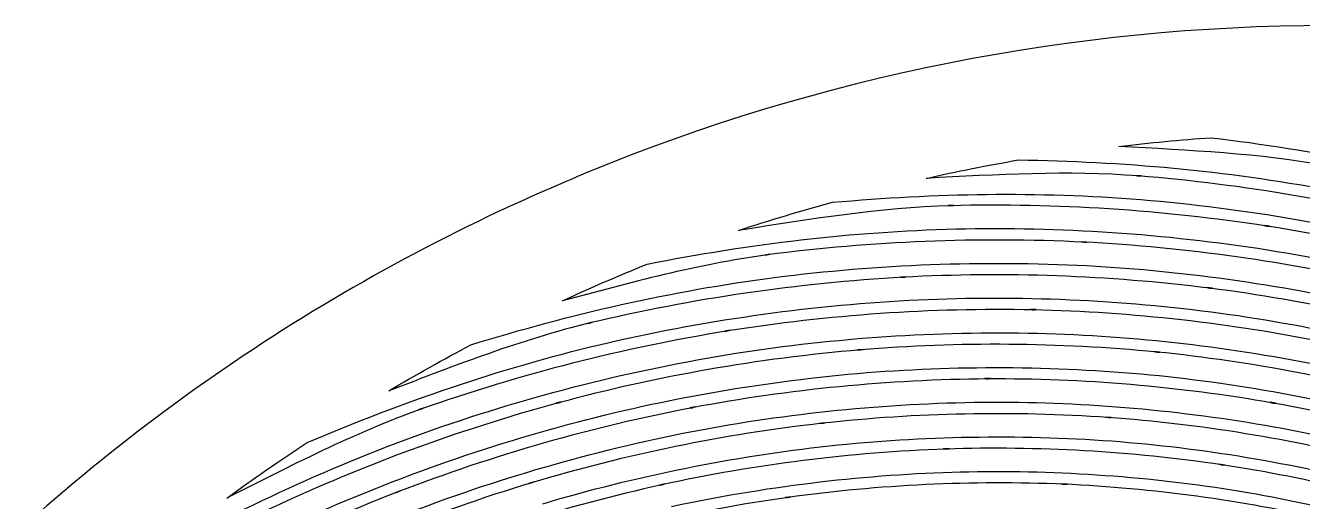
# Model space of a CAD drawing. Extents: x 1 to 151, y 102 to 252.
# Drawn here: x 26.28 to 75.27, y 233.99 to 252.24 of the extents above; entities that cross this region are included whole.
import ezdxf

# ---------------------------------------------------------------- set-up
doc = ezdxf.new("R2010")
doc.units = 0
doc.layers.add('Ebene_1', color=7, linetype='CONTINUOUS')

msp = doc.modelspace()

# ---------------------------------------------------------------- linework, layer by layer
at = {"layer": 'Ebene_1', "color": 7}
for p, q in [((71.762308, 247.941796), (71.762308, 247.942316)), ((64.369941, 247.087808), (64.369951, 247.087683)), ((69.073155, 246.475437), (68.872293, 246.491337)), ((68.971943, 246.474277), (68.971948, 246.474237)), ((69.067339, 245.569203), (69.067339, 245.569193)), ((61.875452, 245.345451), (61.674203, 245.340451)), ((61.775797, 245.333851), (61.775802, 245.333821)), ((61.965031, 244.443511), (61.965031, 244.443511)), ((74.000875, 244.544711), (73.796134, 244.576511)), ((73.896178, 244.551311), (73.896178, 244.551311)), ((66.978447, 243.940614), (66.771382, 243.951084)), ((54.835964, 243.469443), (54.636265, 243.443073)), ((66.874915, 243.936344), (66.874915, 243.936314)), ((54.736309, 243.446973), (54.736314, 243.446953)), ((67.000162, 243.035615), (67.000162, 243.035535)), ((60.057615, 242.605508), (59.850937, 242.594648)), ((59.957184, 242.590748), (59.957184, 242.590768)), ((71.813879, 242.166532), (71.602548, 242.193292)), ((71.706468, 242.170412), (71.706468, 242.170432)), ((60.175008, 241.707857), (60.175108, 241.707827)), ((65.052418, 241.346852), (64.839147, 241.351552)), ((64.945783, 241.339532), (64.945783, 241.339452)), ((48.031082, 240.867925), (47.83565, 240.821005)), ((47.93492, 240.835355), (47.934912, 240.835355)), ((53.314766, 240.554613), (53.110025, 240.521653)), ((53.213558, 240.528653), (53.213558, 240.528633)), ((65.102051, 240.442942), (65.102051, 240.442938)), ((58.413489, 239.824457), (58.200608, 239.807007)), ((58.309182, 239.806243), (58.309182, 239.806227)), ((69.790522, 239.719764), (69.571432, 239.741484)), ((69.680395, 239.720544), (69.680395, 239.720527)), ((58.556187, 238.931042), (58.556187, 238.931042)), ((63.295455, 238.702263), (63.075202, 238.700663)), ((63.184552, 238.691363), (63.184552, 238.691403)), ((46.822798, 237.810007), (46.62271, 237.756107)), ((46.726244, 237.774337), (46.726248, 237.774337)), ((51.969609, 237.616905), (51.760215, 237.576965)), ((51.866075, 237.587435), (51.866075, 237.587435)), ((63.375177, 237.801482), (63.374947, 237.801482)), ((74.246331, 237.755331), (74.022977, 237.794881)), ((74.132714, 237.765021), (74.132714, 237.765031)), ((41.535235, 237.568822), (41.345617, 237.502122)), ((41.445277, 237.527322), (41.445275, 237.527332)), ((67.931963, 237.213991), (67.705507, 237.229891)), ((67.817183, 237.211661), (67.817183, 237.211691)), ((56.942697, 237.011214), (56.724386, 236.986784)), ((56.834123, 236.989084), (56.834123, 236.989114)), ((67.944796, 236.310524), (67.945146, 236.310524)), ((61.709883, 236.015826), (61.482263, 236.007726)), ((61.594327, 236.001126), (61.594327, 236.001086)), ((72.296647, 235.389185), (72.064764, 235.424085)), ((72.180317, 235.395775), (72.180317, 235.395785)), ((45.792116, 234.74744), (45.587765, 234.68617)), ((45.694012, 234.70789), (45.694016, 234.70789)), ((50.801272, 234.664854), (50.586061, 234.617544)), ((61.816537, 235.118635), (61.816517, 235.118535)), ((66.240917, 234.657076), (66.006321, 234.667156)), ((66.122263, 234.651256), (66.122263, 234.651276)), ((40.653064, 234.40155), (40.460345, 234.3271)), ((40.560389, 234.35579), (40.560394, 234.3558)), ((50.695025, 234.631114), (50.695025, 234.631114)), ((55.645623, 234.173553), (55.421107, 234.141753)), ((55.532394, 234.147153), (55.532394, 234.147183))]:
    msp.add_line(p, q, dxfattribs=at)
for points in [[(76.237508, 252.242623), (66.461777, 252.228505), (56.783101, 250.303334), (47.746073, 246.575434)], [(68.225889, 247.607929), (69.401721, 247.748746), (70.580897, 247.86007), (71.762308, 247.941796)], [(71.762308, 247.942316), (75.709747, 247.472313), (79.617041, 246.704592), (83.427834, 245.570744)], [(76.248751, 246.855667), (73.601914, 247.343212), (70.910801, 247.450373), (68.225889, 247.607929)], [(60.827319, 246.383237), (62.002016, 246.648152), (63.183273, 246.883085), (64.369941, 247.087808)], [(64.369951, 247.087683), (68.353698, 247.034053), (72.328508, 246.677748), (76.245648, 245.946877)], [(47.355206, 246.404817), (38.433288, 242.672378), (30.317484, 237.249553), (23.454911, 230.435097)], [(47.746073, 246.575434), (47.615623, 246.518932), (47.485333, 246.46206), (47.355206, 246.404817)], [(68.971938, 246.474367), (66.259591, 246.684886), (63.542423, 246.527017), (60.827319, 246.383237)], [(68.872293, 246.491337), (68.905953, 246.488637), (68.938293, 246.476987), (68.971943, 246.474277)], [(80.945352, 244.429294), (77.02263, 245.464135), (73.015765, 246.148732), (68.971938, 246.474367)], [(68.971948, 246.474237), (69.005648, 246.471637), (69.039448, 246.478037), (69.073155, 246.475437)], [(53.63855, 244.386131), (54.829075, 244.7771), (56.02976, 245.136426), (57.239338, 245.46373)], [(57.239338, 245.46373), (61.173681, 245.817836), (65.129293, 245.88418), (69.067339, 245.569203)], [(73.896178, 244.551321), (69.8873, 245.170349), (65.831181, 245.432413), (61.775802, 245.333831)], [(69.067339, 245.569193), (73.058294, 245.238104), (77.012051, 244.552711), (80.881769, 243.521405)], [(61.775802, 245.333831), (59.040574, 245.259361), (56.340738, 244.804748), (53.63855, 244.386131)], [(61.674203, 245.340451), (61.708193, 245.341316), (61.741803, 245.333051), (61.775797, 245.333851)], [(61.775802, 245.333821), (61.809302, 245.334737), (61.841952, 245.344591), (61.875452, 245.345451)], [(50.133541, 243.093314), (54.034525, 243.866215), (57.988857, 244.34448), (61.965031, 244.443511)], [(61.965031, 244.443511), (65.969216, 244.531501), (69.972817, 244.262949), (73.929526, 243.642001)], [(73.796134, 244.576511), (73.830184, 244.571211), (73.862134, 244.556671), (73.896178, 244.551311)], [(85.305006, 241.696594), (81.59421, 242.984656), (77.776478, 243.940104), (73.896178, 244.551321)], [(73.896178, 244.551311), (73.930808, 244.546011), (73.966258, 244.550111), (74.000875, 244.544711)], [(66.874915, 243.936314), (62.822143, 244.132945), (58.760259, 243.969274), (54.736314, 243.446953)], [(66.771382, 243.951084), (66.806272, 243.949284), (66.840032, 243.938144), (66.874915, 243.936344)], [(54.736314, 243.446953), (54.770134, 243.451453), (54.802134, 243.465003), (54.835964, 243.469443)], [(66.874915, 243.936314), (66.909485, 243.934614), (66.943885, 243.942314), (66.978447, 243.940614)], [(78.51989, 242.289475), (74.694605, 243.18254), (70.797724, 243.733813), (66.874915, 243.936314)], [(73.929526, 243.642001), (77.755735, 243.029061), (81.519458, 242.076553), (85.176657, 240.79658)], [(54.736314, 243.446953), (52.069337, 243.092917), (49.474251, 242.378487), (46.876702, 241.684174)], [(46.876702, 241.684174), (47.950384, 242.180996), (49.036337, 242.650857), (50.133541, 243.093314)], [(54.636265, 243.443073), (54.669425, 243.447473), (54.703145, 243.44264), (54.736309, 243.446973)], [(55.018218, 242.581931), (58.990976, 243.087809), (63.000587, 243.23947), (67.000162, 243.035615)], [(67.000162, 243.035535), (70.869855, 242.825914), (74.713047, 242.271787), (78.484605, 241.380942)], [(43.369751, 239.997088), (47.175596, 241.177542), (51.066429, 242.066744), (55.018218, 242.581931)], [(59.957184, 242.590848), (55.90541, 242.362999), (51.882493, 241.775575), (47.934912, 240.835435)], [(59.850937, 242.594648), (59.886397, 242.596548), (59.921727, 242.588848), (59.957184, 242.590748)], [(71.706468, 242.170512), (67.810094, 242.658412), (63.878353, 242.799282), (59.957184, 242.590848)], [(59.957184, 242.590768), (59.991034, 242.592668), (60.023764, 242.603648), (60.057615, 242.605508)], [(71.602548, 242.193292), (71.637808, 242.188792), (71.671218, 242.174942), (71.706468, 242.170412)], [(71.706468, 242.170432), (71.742088, 242.165932), (71.778268, 242.171069), (71.813879, 242.166532)], [(82.814391, 239.722162), (79.191943, 240.86637), (75.474544, 241.686087), (71.706468, 242.170512)], [(48.30474, 240.004018), (52.203319, 240.92245), (56.175316, 241.492697), (60.175008, 241.707857)], [(60.175108, 241.707827), (64.045707, 241.903773), (67.925416, 241.754587), (71.769288, 241.262673)], [(64.945683, 241.339482), (61.018662, 241.417642), (57.092562, 241.146218), (53.213458, 240.528663)], [(64.839147, 241.351552), (64.874987, 241.350789), (64.909947, 241.340362), (64.945783, 241.339532)], [(76.245935, 240.066061), (72.524181, 240.824819), (68.7429, 241.251429), (64.945683, 241.339482)], [(64.945783, 241.339452), (64.981473, 241.338739), (65.016723, 241.347552), (65.052418, 241.346852)], [(71.769288, 241.262673), (75.484342, 240.774473), (79.148143, 239.955729), (82.718224, 238.817038)], [(47.934912, 240.835435), (45.29129, 240.197565), (42.757977, 239.204198), (40.219548, 238.232756)], [(53.213458, 240.528663), (49.209468, 239.878608), (45.271246, 238.87429), (41.445175, 237.527362)], [(47.83565, 240.821005), (47.86823, 240.828805), (47.90233, 240.827605), (47.93492, 240.835355)], [(47.934912, 240.835355), (47.967872, 240.843355), (47.998102, 240.860025), (48.031082, 240.867925)], [(53.110025, 240.521653), (53.144245, 240.527153), (53.179335, 240.523153), (53.213558, 240.528653)], [(53.213558, 240.528633), (53.248008, 240.534233), (53.280308, 240.549073), (53.314766, 240.554613)], [(53.52571, 239.674004), (57.354123, 240.273296), (61.227993, 240.530144), (65.102051, 240.442942)], [(69.680395, 239.720531), (65.899821, 240.086361), (62.094646, 240.115209), (58.309182, 239.806231)], [(65.102051, 240.442938), (68.847182, 240.345948), (72.576112, 239.914742), (76.244872, 239.155945)], [(37.090184, 236.249675), (40.721744, 237.801522), (44.462917, 239.086701), (48.30474, 240.004018)], [(40.219548, 238.232756), (41.254462, 238.847524), (42.304871, 239.435825), (43.369751, 239.997088)], [(41.897795, 236.73862), (45.679138, 238.059697), (49.570179, 239.042032), (53.52571, 239.674004)], [(58.309182, 239.806231), (54.39545, 239.473647), (50.51936, 238.793764), (46.726248, 237.774341)], [(58.200608, 239.807007), (58.236748, 239.810007), (58.273038, 239.803307), (58.309182, 239.806243)], [(58.309182, 239.806227), (58.344422, 239.809227), (58.378242, 239.821517), (58.413489, 239.824457)], [(69.571432, 239.741484), (69.608312, 239.737884), (69.643522, 239.724244), (69.680395, 239.720544)], [(69.680395, 239.720527), (69.717005, 239.717027), (69.753915, 239.723327), (69.790522, 239.719764)], [(80.47035, 237.655294), (76.942349, 238.662924), (73.331332, 239.354279), (69.680395, 239.720531)], [(58.556187, 238.931042), (62.291725, 239.226085), (66.045918, 239.187213), (69.774623, 238.815875)], [(47.124094, 236.955766), (50.868576, 237.951954), (54.694431, 238.61287), (58.556187, 238.931042)], [(63.184552, 238.691403), (59.386384, 238.660043), (55.59855, 238.290766), (51.866075, 237.587435)], [(63.075202, 238.700663), (63.111862, 238.700918), (63.147902, 238.691163), (63.184552, 238.691363)], [(74.132714, 237.765031), (70.5182, 238.398686), (66.85431, 238.708811), (63.184552, 238.691403)], [(63.184552, 238.691403), (63.221772, 238.691708), (63.258232, 238.702013), (63.295455, 238.702263)], [(69.774623, 238.815875), (73.372787, 238.444298), (76.930454, 237.751693), (80.405594, 236.747535)], [(46.726248, 237.774341), (42.81108, 236.709024), (38.998428, 235.29798), (35.332932, 233.557782)], [(51.866075, 237.587435), (48.009257, 236.847551), (44.225855, 235.766217), (40.560394, 234.3558)], [(46.62271, 237.756107), (46.65661, 237.765307), (46.69234, 237.765207), (46.726244, 237.774337)], [(46.726248, 237.774337), (46.759418, 237.783337), (46.789618, 237.801037), (46.822798, 237.810007)], [(51.760215, 237.576965), (51.795115, 237.583565), (51.831165, 237.580865), (51.866075, 237.587435)], [(51.866075, 237.587435), (51.901385, 237.594235), (51.934285, 237.610185), (51.969609, 237.616905)], [(52.208315, 236.744045), (55.891769, 237.427637), (59.628786, 237.781368), (63.375177, 237.801482)], [(63.374947, 237.801482), (66.992452, 237.807982), (70.602765, 237.491186), (74.164125, 236.855722)], [(74.022977, 237.794881), (74.060387, 237.788281), (74.095327, 237.771721), (74.132714, 237.765021)], [(84.357696, 234.972734), (81.03917, 236.206069), (77.617471, 237.140622), (74.132714, 237.765031)], [(74.132714, 237.765031), (74.170224, 237.758431), (74.208824, 237.762031), (74.246331, 237.755331)], [(41.445175, 237.527362), (38.86666, 236.611401), (36.437537, 235.348017), (33.998144, 234.111925)], [(41.345617, 237.502122), (41.377987, 237.513572), (41.412887, 237.515922), (41.445277, 237.527322)], [(41.445275, 237.527332), (41.476455, 237.538402), (41.504035, 237.557792), (41.535235, 237.568822)], [(67.817413, 237.211691), (64.156735, 237.464029), (60.481566, 237.389941), (56.834353, 236.989114)], [(67.705507, 237.229891), (67.743207, 237.227191), (67.779487, 237.214401), (67.817183, 237.211661)], [(67.817183, 237.211691), (67.855443, 237.209091), (67.893713, 237.216691), (67.931963, 237.213991)], [(78.280094, 235.503196), (74.850164, 236.383197), (71.348991, 236.955343), (67.817413, 237.211691)], [(31.066349, 231.80043), (34.536182, 233.740424), (38.148382, 235.416089), (41.897795, 236.73862)], [(35.86766, 232.821802), (39.489751, 234.530739), (43.257013, 235.913861), (47.124094, 236.955766)], [(41.042616, 233.584147), (44.663567, 234.966732), (48.400079, 236.023922), (52.208315, 236.744045)], [(56.834353, 236.989114), (53.060573, 236.56103), (49.332776, 235.797244), (45.694246, 234.70789)], [(56.724386, 236.986784), (56.760816, 236.990884), (56.797676, 236.985084), (56.834123, 236.989084)], [(56.834123, 236.989114), (56.870893, 236.993314), (56.905913, 237.007104), (56.942697, 237.011214)], [(74.164125, 236.855722), (77.596077, 236.229586), (80.96498, 235.297419), (84.230897, 234.071568)], [(33.998144, 234.111925), (35.009742, 234.851721), (36.040784, 235.564555), (37.090184, 236.249675)], [(46.120207, 233.904441), (49.712372, 234.969343), (53.391797, 235.711742), (57.115679, 236.123232)], [(57.115679, 236.123232), (60.712713, 236.507952), (64.336762, 236.570176), (67.944796, 236.310524)], [(72.179967, 235.395785), (68.676537, 235.912146), (65.133738, 236.114983), (61.593977, 236.001086)], [(67.945146, 236.310524), (71.423175, 236.046752), (74.870694, 235.471492), (78.246516, 234.593887)], [(61.593977, 236.001086), (57.927355, 235.869201), (54.279895, 235.411068), (50.694675, 234.631114)], [(61.482263, 236.007726), (61.519743, 236.009026), (61.556853, 235.999926), (61.594327, 236.001126)], [(61.594327, 236.001086), (61.633207, 236.002486), (61.670997, 236.014496), (61.709883, 236.015826)], [(61.816517, 235.118535), (65.303885, 235.219661), (68.792868, 235.008268), (72.242747, 234.488026)], [(72.064764, 235.424085), (72.104064, 235.418185), (72.141034, 235.401735), (72.180317, 235.395775)], [(82.10288, 232.968376), (78.874147, 234.071888), (75.553312, 234.884348), (72.179967, 235.395785)], [(72.180317, 235.395785), (72.218817, 235.390085), (72.258157, 235.394945), (72.296647, 235.389185)], [(45.694246, 234.70789), (41.935122, 233.568841), (38.28501, 232.098104), (34.786801, 230.312184)], [(45.587765, 234.68617), (45.622445, 234.69662), (45.659315, 234.6975), (45.694012, 234.70789)], [(45.694016, 234.70789), (45.727826, 234.71813), (45.758296, 234.73725), (45.792116, 234.74744)], [(50.695025, 234.631114), (50.731375, 234.639114), (50.764905, 234.656874), (50.801272, 234.664854)], [(51.066912, 233.800233), (54.603902, 234.558529), (58.201152, 234.999851), (61.816537, 235.118635)], [(66.122271, 234.651376), (62.584166, 234.798753), (59.040485, 234.630716), (55.532401, 234.147283)], [(66.006321, 234.667156), (66.045371, 234.665456), (66.083211, 234.653046), (66.122263, 234.651256)], [(66.122263, 234.651276), (66.161903, 234.649576), (66.201273, 234.658776), (66.240917, 234.657076)], [(76.246042, 233.274811), (72.919287, 234.034728), (69.531188, 234.495623), (66.122271, 234.651376)], [(40.560394, 234.3558), (36.778639, 232.887255), (33.134743, 231.085956), (29.671559, 228.972454)], [(50.694675, 234.631114), (46.986117, 233.810712), (43.357799, 232.662138), (39.853147, 231.198228)], [(40.460345, 234.3271), (40.492765, 234.33964), (40.527945, 234.34331), (40.560389, 234.35579)], [(40.560394, 234.3558), (40.592574, 234.3683), (40.620874, 234.38911), (40.653064, 234.40155)], [(55.532401, 234.147283), (51.899988, 233.632877), (48.320721, 232.795734), (44.836674, 231.645422)], [(50.586061, 234.617544), (50.621891, 234.625444), (50.659191, 234.623344), (50.695025, 234.631114)], [(55.421107, 234.141753), (55.457967, 234.146953), (55.495527, 234.14211), (55.532394, 234.147153)], [(55.532394, 234.147183), (55.570844, 234.152583), (55.607164, 234.168173), (55.645623, 234.173553)], [(72.242747, 234.488026), (75.563299, 233.973191), (78.830366, 233.161495), (82.006289, 232.06372)]]:
    msp.add_open_spline(points, degree=3, dxfattribs=at)

doc.saveas('drawing.dxf')
